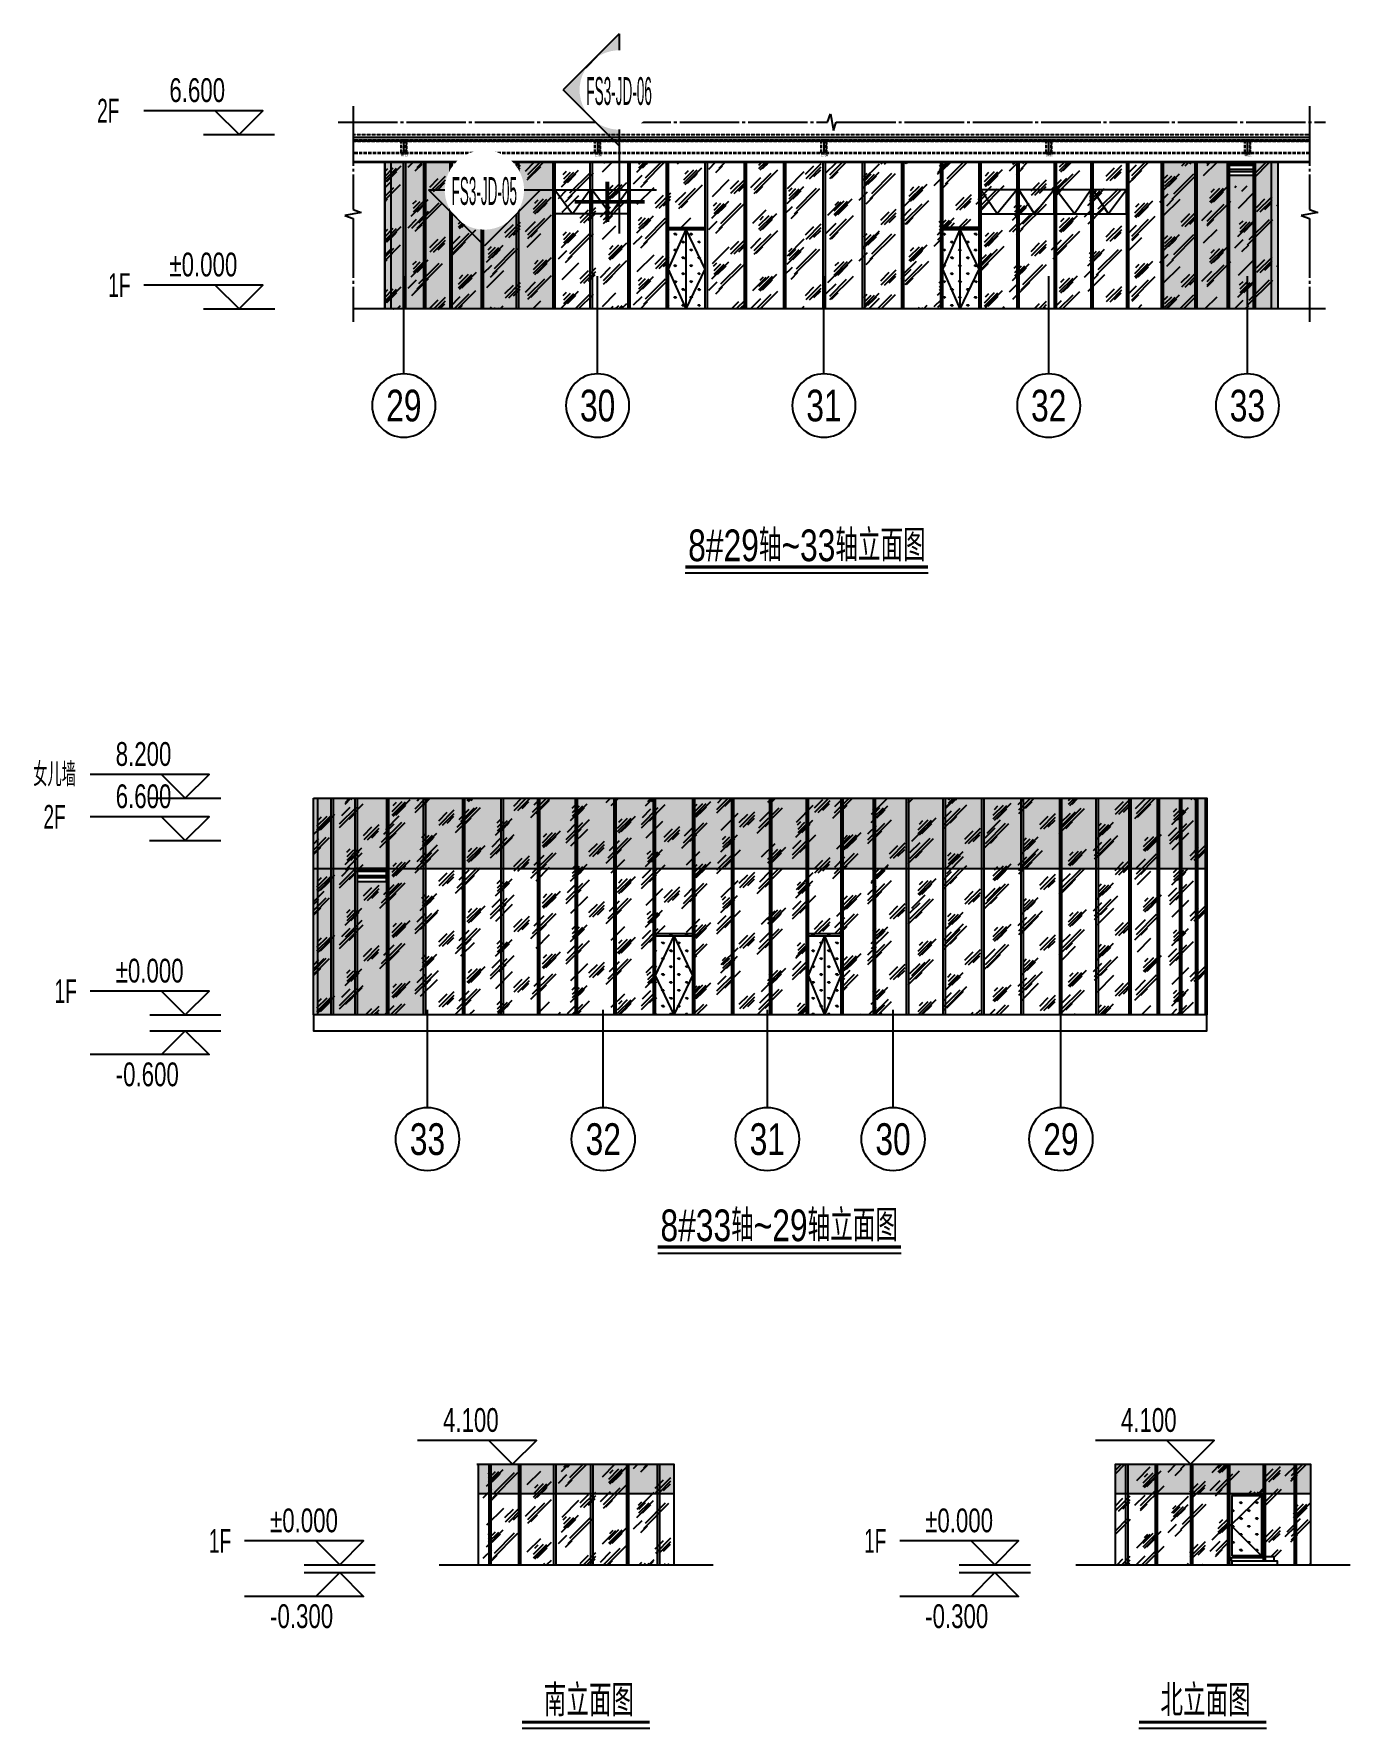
# Model space of a CAD drawing. Extents: x 2698488 to 3036784, y -7225 to 132783.
# Drawn here: x 2938260 to 2988107, y 4242 to 68370 of the extents above; entities that cross this region are included whole.
import ezdxf
from ezdxf.enums import TextEntityAlignment as Align

# ---------------------------------------------------------------- set-up
doc = ezdxf.new("R2010")
doc.units = 0
doc.linetypes.add('DASH', pattern=[0.35, 0.25, -0.1])
doc.linetypes.add('JIS_08_15', pattern=[17.25, 15, -0.75, 0.75, -0.75])
doc.layers.get('0').update_dxf_attribs({"color": 8})
for name, color, linetype in [('#分隔线', 8, 'JIS_08_15'), ('#填充层', 8, 'Continuous'), ('#幕墙分格线-立面', 8, 'Continuous'), ('#文字', 8, 'Continuous'), ('#标注', 8, 'Continuous'), ('#结构边线+内凹外凸边线', 8, 'Continuous'), ('#非幕墙范围构件', 8, 'DASH'), ('A-AL', 8, 'Continuous'), ('A-BEAM-SECT-S', 8, 'Continuous'), ('PUB_TITLE', 8, 'Continuous'), ('建-填充', 8, 'Continuous'), ('建-门窗开启方式', 8, 'Continuous')]:
    doc.layers.add(name, color=color, linetype=linetype)
doc.layers.add('打印', color=8, linetype='Continuous', plot=False)
doc.styles.add('#文字', font='jrs.shx', dxfattribs={"width": 0.7, "bigfont": 'hztxt.shx'})
doc.styles.add('HZ', font='jrs.shx', dxfattribs={"width": 0.6, "bigfont": 'hztxt.shx'})
doc.styles.add('JHZX', font='jrs.shx', dxfattribs={"width": 0.6, "bigfont": 'jhz.shx'})
doc.styles.add('XD2008', font='@1romans.shx', dxfattribs={"width": 0.7, "bigfont": '!hztxt.shx'})
doc.styles.add('楷体', font='jrs.shx', dxfattribs={"width": 0.75})
pattern_1 = [(90, (0, -6595.46), (-299.338642, 299.338642), [79.3742, -519.303045]), (45, (0, -6595.46), (-299.338847, 299.338847), [79.3742, -343.954845]), (135, (0, -6595.46), (-299.338847, -299.338847), [79.3742, -343.954845])]

# ---------------------------------------------------------------- blocks, each defined once
blk = doc.blocks.new('LEVEL')
blk.add_line((9, 0), (0, 0))
blk.add_lwpolyline([(7.5, 3), (4.5, 0), (1.5, 3), (16.5, 3)])
at = {"style": '楷体', "width": 0.75}
blk.add_attdef('LEVEL', text='', height=3.5, dxfattribs=at).set_placement((9.33, 5.59), align=Align.MIDDLE_CENTER)
blk.add_attdef('FLOOR', text='', height=3.5, dxfattribs=at).set_placement((17.5, 3), align=Align.MIDDLE_LEFT)
blk = doc.blocks.new('*U29')
blk.add_line((0, -20), (0, -7.69))
blk.add_circle((0, -24), 4)
at = {"style": 'JHZX', "width": 0.75}
blk.add_attdef('AXES', text='', height=4, dxfattribs=at).set_placement((0, -24), align=Align.MIDDLE_CENTER)
blk = doc.blocks.new('*U30')
blk.add_line((0, -20), (0, -7.69))
blk.add_circle((0, -24), 4)
at = {"style": 'JHZX', "width": 0.75}
blk.add_attdef('AXES', text='', height=4, dxfattribs=at).set_placement((0, -24), align=Align.MIDDLE_CENTER)
blk = doc.blocks.new('*U31')
blk.add_line((0, -20), (0, -7.69))
blk.add_circle((0, -24), 4)
at = {"style": 'JHZX', "width": 0.75}
blk.add_attdef('AXES', text='', height=4, dxfattribs=at).set_placement((0, -24), align=Align.MIDDLE_CENTER)
blk = doc.blocks.new('*U32')
blk.add_line((0, -20), (0, -7.69))
blk.add_circle((0, -24), 4)
at = {"style": 'JHZX', "width": 0.75}
blk.add_attdef('AXES', text='', height=4, dxfattribs=at).set_placement((0, -24), align=Align.MIDDLE_CENTER)
blk = doc.blocks.new('*U33')
blk.add_line((0, -20), (0, -7.69))
blk.add_circle((0, -24), 4)
at = {"style": 'JHZX', "width": 0.75}
blk.add_attdef('AXES', text='', height=4, dxfattribs=at).set_placement((0, -24), align=Align.MIDDLE_CENTER)
blk = doc.blocks.new('*U51')
blk.add_line((-15.28, -0.75), (15.45, -0.75))
at = {"const_width": 0.4}
blk.add_lwpolyline([(-15.28, 0), (15.45, 0)], dxfattribs=at)
at = {"style": 'JHZX', "width": 0.75}
blk.add_attdef('立面图', text='', height=4, dxfattribs=at).set_placement((0.06, 2.74), align=Align.MIDDLE_CENTER)
blk = doc.blocks.new('*U55')
blk.add_line((-15.3, -0.75), (15.36, -0.75))
at = {"const_width": 0.4}
blk.add_lwpolyline([(-15.3, 0), (15.36, 0)], dxfattribs=at)
at = {"style": 'JHZX', "width": 0.75}
blk.add_attdef('立面图', text='', height=4, dxfattribs=at).set_placement((0.06, 2.74), align=Align.MIDDLE_CENTER)
blk = doc.blocks.new('*U34')
blk.add_line((0, -20), (0, -7.69))
blk.add_circle((0, -24), 4)
at = {"style": 'JHZX', "width": 0.75}
blk.add_attdef('AXES', text='', height=4, dxfattribs=at).set_placement((0, -24), align=Align.MIDDLE_CENTER)
blk = doc.blocks.new('*U35')
blk.add_line((0, -20), (0, -7.69))
blk.add_circle((0, -24), 4)
at = {"style": 'JHZX', "width": 0.75}
blk.add_attdef('AXES', text='', height=4, dxfattribs=at).set_placement((0, -24), align=Align.MIDDLE_CENTER)
blk = doc.blocks.new('*U36')
blk.add_line((0, -20), (0, -7.69))
blk.add_circle((0, -24), 4)
at = {"style": 'JHZX', "width": 0.75}
blk.add_attdef('AXES', text='', height=4, dxfattribs=at).set_placement((0, -24), align=Align.MIDDLE_CENTER)
blk = doc.blocks.new('*U37')
blk.add_line((0, -20), (0, -7.69))
blk.add_circle((0, -24), 4)
at = {"style": 'JHZX', "width": 0.75}
blk.add_attdef('AXES', text='', height=4, dxfattribs=at).set_placement((0, -24), align=Align.MIDDLE_CENTER)
blk = doc.blocks.new('*U38')
blk.add_line((0, -20), (0, -7.69))
blk.add_circle((0, -24), 4)
at = {"style": 'JHZX', "width": 0.75}
blk.add_attdef('AXES', text='', height=4, dxfattribs=at).set_placement((0, -24), align=Align.MIDDLE_CENTER)
blk = doc.blocks.new('500-200')
at = {"layer": '#非幕墙范围构件', "ltscale": 500}
for p, q in [((0, 30), (0, 470)), ((200, 470), (200, 30))]:
    blk.add_line(p, q, dxfattribs=at)
blk.add_lwpolyline([(108, 470), (200, 470), (200, 500), (0, 500), (0, 470), (92, 470), (92, 30), (0, 30), (0, 0), (200, 0), (200, 30), (108, 30)], close=True, dxfattribs=at)
for points in [[(12, 30), (12, 470)], [(62, 470), (92, 440)], [(62, 30), (92, 60)], [(138, 470), (108, 440)], [(138, 30), (108, 60)], [(188, 30), (188, 470)]]:
    blk.add_lwpolyline(points, dxfattribs=at)
at = {"layer": '#非幕墙范围构件', "ltscale": 500, "style": 'XD2008', "width": 0.6}
blk.add_text('500*200', height=70, dxfattribs=at).set_placement((-7, -103))
blk = doc.blocks.new('*U42')
at = {"const_width": 0.5}
for points in [[(4.16, -15.59), (4.16, -10.59)], [(4.16, -15.67), (4.16, -10.67)]]:
    blk.add_lwpolyline(points, dxfattribs=at)
blk.add_wipeout([(5.35, 6), (4.72, 5.92), (4.11, 5.76), (3.53, 5.53), (2.98, 5.23), (2.47, 4.86), (2.01, 4.43), (1.61, 3.94), (1.27, 3.41), (1, 2.84), (0.81, 2.25), (0.69, 1.63), (0.65, 1), (0.69, 0.37), (0.81, -0.25), (1, -0.84), (1.27, -1.41), (1.61, -1.94), (2.01, -2.43), (2.47, -2.86), (2.98, -3.23), (3.53, -3.53), (4.11, -3.76), (4.72, -3.92), (5.35, -4), (5.97, -4), (6.6, -3.92), (7.21, -3.76), (7.79, -3.53), (8.34, -3.23), (8.85, -2.86), (9.31, -2.43), (9.71, -1.94), (10.05, -1.41), (10.32, -0.84), (10.51, -0.25), (10.63, 0.37), (10.67, 1), (10.63, 1.63), (10.51, 2.25), (10.32, 2.84), (10.05, 3.41), (9.71, 3.94), (9.31, 4.43), (8.85, 4.86), (8.34, 5.23), (7.79, 5.53), (7.21, 5.76), (6.6, 5.92), (5.97, 6)])
h = blk.add_hatch(color=256)
h.paths.add_polyline_path([(5.66, 8.07), (2.12, 4.54), (2.47, 4.86), (2.98, 5.23), (3.53, 5.53), (4.11, 5.76), (4.72, 5.92), (5.35, 6), (5.66, 6)])
h.paths.add_polyline_path([(0.69, 1.63), (0.81, 2.25), (1, 2.84), (1.27, 3.41), (1.61, 3.94), (1.97, 4.39), (-1.41, 1), (1.97, -2.39), (1.61, -1.94), (1.27, -1.41), (1, -0.84), (0.81, -0.25), (0.69, 0.37), (0.65, 1)])
h.paths.add_polyline_path([(5.66, -4), (5.35, -4), (4.72, -3.92), (4.11, -3.76), (3.53, -3.53), (2.98, -3.23), (2.47, -2.86), (2.12, -2.54), (5.66, -6.07)])
for p, q in [((5.66, 8.07), (-1.41, 1)), ((5.66, 8.07), (5.66, 6)), ((5.66, -6.07), (-1.41, 1)), ((5.66, -4), (5.66, -17.09))]:
    blk.add_line(p, q)
at = {"style": 'JHZX', "width": 0.563875}
blk.add_attdef('DANO.', text='', height=3.5, dxfattribs=at).set_placement((1.51, -0.88), (9.78, -0.88), align=Align.FIT)
blk = doc.blocks.new('*U43')
at = {"const_width": 0.5}
for points in [[(4.16, -15.39), (4.16, -10.39)], [(4.16, -19.24), (4.16, -14.24)]]:
    blk.add_lwpolyline(points, dxfattribs=at)
blk.add_wipeout([(5.35, 6), (4.72, 5.92), (4.11, 5.76), (3.53, 5.53), (2.98, 5.23), (2.47, 4.86), (2.01, 4.43), (1.61, 3.94), (1.27, 3.41), (1, 2.84), (0.81, 2.25), (0.69, 1.63), (0.65, 1), (0.69, 0.37), (0.81, -0.25), (1, -0.84), (1.27, -1.41), (1.61, -1.94), (2.01, -2.43), (2.47, -2.86), (2.98, -3.23), (3.53, -3.53), (4.11, -3.76), (4.72, -3.92), (5.35, -4), (5.97, -4), (6.6, -3.92), (7.21, -3.76), (7.79, -3.53), (8.34, -3.23), (8.85, -2.86), (9.31, -2.43), (9.71, -1.94), (10.05, -1.41), (10.32, -0.84), (10.51, -0.25), (10.63, 0.37), (10.67, 1), (10.63, 1.63), (10.51, 2.25), (10.32, 2.84), (10.05, 3.41), (9.71, 3.94), (9.31, 4.43), (8.85, 4.86), (8.34, 5.23), (7.79, 5.53), (7.21, 5.76), (6.6, 5.92), (5.97, 6)])
h = blk.add_hatch(color=256)
h.paths.add_polyline_path([(5.66, 8.07), (2.12, 4.54), (2.47, 4.86), (2.98, 5.23), (3.53, 5.53), (4.11, 5.76), (4.72, 5.92), (5.35, 6), (5.66, 6)])
h.paths.add_polyline_path([(0.69, 1.63), (0.81, 2.25), (1, 2.84), (1.27, 3.41), (1.61, 3.94), (1.97, 4.39), (-1.41, 1), (1.97, -2.39), (1.61, -1.94), (1.27, -1.41), (1, -0.84), (0.81, -0.25), (0.69, 0.37), (0.65, 1)])
h.paths.add_polyline_path([(5.66, -4), (5.35, -4), (4.72, -3.92), (4.11, -3.76), (3.53, -3.53), (2.98, -3.23), (2.47, -2.86), (2.12, -2.54), (5.66, -6.07)])
for p, q in [((5.66, 8.07), (-1.41, 1)), ((5.66, 8.07), (5.66, 6)), ((5.66, -6.07), (-1.41, 1)), ((5.66, -4), (5.66, -20.74))]:
    blk.add_line(p, q)
at = {"style": 'JHZX', "width": 0.563875}
blk.add_attdef('DANO.', text='', height=3.5, rotation=270, dxfattribs=at).set_placement((3.78, 5.15), (3.78, -3.12), align=Align.FIT)
blk = doc.blocks.new('*U56')
blk.add_line((-8.36, -0.75), (7.75, -0.75))
at = {"const_width": 0.4}
blk.add_lwpolyline([(-8.36, 0), (7.75, 0)], dxfattribs=at)
at = {"style": 'JHZX', "width": 0.75}
blk.add_attdef('立面图', text='', height=4, dxfattribs=at).set_placement((0.06, 2.74), align=Align.MIDDLE_CENTER)

msp = doc.modelspace()

# ---------------------------------------------------------------- hatches: boundary and pattern name
at = {"layer": '#填充层'}
h = msp.add_hatch(dxfattribs=at)
h.set_pattern_fill('钢筋混凝土', color=256, scale=150, style=0)
h.set_pattern_definition([(45, (0, -6595.46), (-265.165043, 265.165043), []), (50, (0, -6595.5), (1075.89027, -94.1282), [112.5, -1237.5]), (355, (0, -6595.5), (-208.127, 1128.2882), [90, -990]), (100.4514, (89.7, -6603.3), (867.76407, 1034.1593), [95.6103, -1051.71317]), (46.1842, (0, -6295.5), (1600.8616, -248.2785), [168.75, -1856.25]), (96.6356, (133.4, -6316.2), (1401.99406, 1461.1768), [143.4154, -1577.5695]), (351.1842, (0, -6295.5), (1401.9929, 1461.1779), [135, -1485]), (21, (150, -6370.5), (895.36058, -603.92834), [112.5, -1237.5]), (326, (150, -6370.5), (364.973, 1087.72507), [90, -990]), (71.4514, (224.6, -6420.8), (1260.33394, 483.79575), [95.6103, -1051.71317]), (37.5, (0, -6595.46), (18.239783, 499.34078), [0, -978, 0, -1005, 0, -993.75]), (7.5, (0, -6595.46), (394.60431, 591.61757), [0, -573, 0, -955.5, 0, -378.75]), (327.5, (-334.5, -6595.46), (800.733654, -33.83231), [0, -375, 0, -1170, 0, -1552.5]), (317.5, (-484.5, -6595.46), (874.77925, 150.15747), [0, -487.5, 0, -777, 0, -1102.5])])
h.paths.add_polyline_path([(2950346, 64342), (2986573, 64342), (2986573, 64462), (2950346, 64462)])
at = {"layer": '#填充层', "ltscale": 5}
h = msp.add_hatch(dxfattribs=at)
h.set_pattern_fill('玻璃2', color=256, scale=150)
h.set_pattern_definition([(45, (180, -6505.5), (0, 2291.026), [900, -540, 900, -540, 360, -784.92235]), (45, (135, -6460.5), (0, 2291.026), [720, -900, 540, -540, 630, -694.92236]), (45, (135, -6325.5), (0, 2291.026), [540, -1080, 360, -540, 810, -694.92236]), (45, (270, -6460.5), (0, 2291.026), [540, -1080, 450, -1954.9223]), (45, (405, -6325.5), (0, 2291.026), [270, -1350, 180, -2224.9223]), (45, (180, -6100.5), (0, 2291.026), [180, -1350, 180, -720, 450, -1144.92235]), (45, (990, -6235.5), (0, 2291.026), [900, -1350, 1080, -712.9224]), (45, (990, -6370.5), (0, 2291.026), [1260, -900, 1350, -532.9224]), (45, (1215, -6190.5), (0, -2545.5844), [900, -1260, 720, -1144.9224]), (45, (1080, -5920.5), (0, 2291.026), [450, -1800, 540, -1234.9224]), (45, (1350, -6055.5), (0, 2291.026), [360, -1800, 360, -1504.9223])])
h.paths.add_polyline_path([(2983485, 62612), (2984472, 62612), (2984472, 63512), (2983485, 63512)], flags=16)
h.paths.add_polyline_path([(2974087, 60962), (2974087, 57962), (2985373, 57962), (2985373, 63512), (2951546, 63512), (2951546, 57962), (2962246, 57962), (2962246, 60962), (2963716, 60962), (2963716, 57962), (2972629, 57962), (2972629, 60962)])
h = msp.add_hatch(dxfattribs=at)
h.set_pattern_fill('GRASS', color=256, scale=150)
h.set_pattern_definition(pattern_1)
h.paths.add_polyline_path([(2962206, 60962), (2963676, 60962), (2963676, 57962), (2962206, 57962)])
h = msp.add_hatch(dxfattribs=at)
h.set_pattern_fill('GRASS', color=256, scale=150)
h.set_pattern_definition(pattern_1)
h.paths.add_polyline_path([(2972669, 60950), (2974047, 60962), (2974047, 57962), (2972669, 57950)])
h = msp.add_hatch(dxfattribs=at)
h.set_pattern_fill('玻璃2', color=256, scale=150)
h.set_pattern_definition([(45, (2949024.3, 31324.8), (0, 2291.026), [900, -540, 900, -540, 360, -784.92]), (45, (2948979.3, 31369.8), (0, 2291.026), [720, -900, 540, -540, 630, -694.92]), (45, (2948979.3, 31504.8), (0, 2291.026), [540, -1080, 360, -540, 810, -694.92]), (45, (2949114.3, 31369.8), (0, 2291.026), [540, -1080, 450, -1954.92]), (45, (2949249.3, 31504.8), (0, 2291.026), [270, -1350, 180, -2224.92]), (45, (2949024.3, 31729.8), (0, 2291.026), [180, -1350, 180, -720, 450, -1144.92]), (45, (2949834.3, 31594.8), (0, 2291.026), [900, -1350, 1080, -712.92]), (45, (2949834.3, 31459.8), (0, 2291.026), [1260, -900, 1350, -532.92]), (45, (2950059.3, 31639.8), (0, -2545.58), [900, -1260, 720, -1144.92]), (45, (2949924.3, 31909.8), (0, 2291.026), [450, -1800, 540, -1234.92]), (45, (2950194.3, 31774.8), (0, 2291.026), [360, -1800, 360, -1504.92])])
h.paths.add_polyline_path([(2968816, 34315), (2968816, 31235), (2982686, 31235), (2982686, 39435), (2948844, 39435), (2948844, 31235), (2961791, 31235), (2961791, 34315), (2963202, 34315), (2963202, 31235), (2967581, 31235), (2967581, 34315)])
h = msp.add_hatch(dxfattribs=at)
h.set_pattern_fill('GRASS', color=256, scale=150)
h.set_pattern_definition([(90, (2961790.94, 31234.84), (-299.339, 299.339), [79.374, -519.303]), (45, (2961790.94, 31234.84), (-299.34, 299.34), [79.374, -343.955]), (135, (2961790.94, 31234.84), (-299.34, -299.34), [79.374, -343.955])])
h.paths.add_polyline_path([(2967581, 34315), (2968816, 34315), (2968816, 31235), (2967581, 31235)])
h.paths.add_polyline_path([(2961791, 34315), (2963202, 34315), (2963202, 31235), (2961791, 31235)])
h = msp.add_hatch(dxfattribs=at)
h.set_pattern_fill('玻璃2', color=256, scale=150)
h.set_pattern_definition([(45, (180, -2435.7), (0, 2291.026), [900, -540, 900, -540, 360, -784.92235]), (45, (135, -2390.7), (0, 2291.026), [720, -900, 540, -540, 630, -694.92236]), (45, (135, -2255.7), (0, 2291.026), [540, -1080, 360, -540, 810, -694.92236]), (45, (270, -2390.7), (0, 2291.026), [540, -1080, 450, -1954.9223]), (45, (405, -2255.7), (0, 2291.026), [270, -1350, 180, -2224.9223]), (45, (180, -2030.7), (0, 2291.026), [180, -1350, 180, -720, 450, -1144.92235]), (45, (990, -2165.7), (0, 2291.026), [900, -1350, 1080, -712.9224]), (45, (990, -2300.7), (0, 2291.026), [1260, -900, 1350, -532.9224]), (45, (1215, -2120.7), (0, -2545.5844), [900, -1260, 720, -1144.9224]), (45, (1080, -1850.7), (0, 2291.026), [450, -1800, 540, -1234.9224]), (45, (1350, -1985.7), (0, 2291.026), [360, -1800, 360, -1504.9223])])
h.paths.add_polyline_path([(2955104, 14227), (2962491, 14227), (2962491, 10438), (2955104, 10427)])
h = msp.add_hatch(dxfattribs=at)
h.set_pattern_fill('玻璃2', color=256, scale=150)
h.set_pattern_definition([(45, (-2347.4, -2435.7), (0, 2291.026), [900, -540, 900, -540, 360, -784.92235]), (45, (-2392.4, -2390.7), (0, 2291.026), [720, -900, 540, -540, 630, -694.92236]), (45, (-2392.4, -2255.7), (0, 2291.026), [540, -1080, 360, -540, 810, -694.92236]), (45, (-2257.4, -2390.7), (0, 2291.026), [540, -1080, 450, -1954.9223]), (45, (-2122.4, -2255.7), (0, 2291.026), [270, -1350, 180, -2224.9223]), (45, (-2347.4, -2030.7), (0, 2291.026), [180, -1350, 180, -720, 450, -1144.92235]), (45, (-1537.4, -2165.7), (0, 2291.026), [900, -1350, 1080, -712.9224]), (45, (-1537.4, -2300.7), (0, 2291.026), [1260, -900, 1350, -532.9224]), (45, (-1312.4, -2120.7), (0, -2545.5844), [900, -1260, 720, -1144.9224]), (45, (-1447.4, -1850.7), (0, 2291.026), [450, -1800, 540, -1234.9224]), (45, (-1177.4, -1985.7), (0, 2291.026), [360, -1800, 360, -1504.9223])])
h.paths.add_polyline_path([(2984866, 10727), (2983514, 10727), (2983514, 13127), (2984866, 13127)])
h.paths.add_polyline_path([(2985347, 10727), (2985347, 10437), (2986607, 10438), (2986607, 14227), (2979220, 14227), (2979220, 10427), (2983514, 10434), (2983514, 10727)])
h = msp.add_hatch(dxfattribs=at)
h.set_pattern_fill('GRASS', color=256, scale=150)
h.set_pattern_definition([(90, (-2527.4, -2525.74), (-299.338642, 299.338642), [79.3742, -519.303045]), (45, (-2527.4, -2525.74), (-299.338847, 299.338847), [79.3742, -343.954845]), (135, (-2527.4, -2525.74), (-299.338847, -299.338847), [79.3742, -343.954845])])
h.paths.add_polyline_path([(2984826, 10727), (2984826, 13127), (2983554, 13127), (2983554, 10727)])
at = {"layer": 'PUB_TITLE'}
h = msp.add_hatch(dxfattribs=at)
h.set_pattern_fill('ANSI32', color=256, scale=50, angle=135)
h.set_pattern_definition([(180, (2831912.83, -1028400.98), (-1e-14, -238.125), []), (180, (2831833.45, -1028321.6), (-1e-14, -238.125), [])])
h.paths.add_polyline_path([(2983525, 63512), (2984432, 63512), (2984432, 63012), (2983525, 63012)])
h = msp.add_hatch(dxfattribs=at)
h.set_pattern_fill('ANSI32', color=256, scale=50, angle=135)
h.set_pattern_definition([(180, (2782841.03, -1055127.9), (-1e-14, -238.125), []), (180, (2782761.66, -1055048.53), (-1e-14, -238.125), [])])
h.paths.add_polyline_path([(2951615, 36785), (2950499, 36785), (2950499, 36285), (2951615, 36285)])
at = {"layer": '建-填充', "ltscale": 300}
h = msp.add_hatch(color=256, dxfattribs=at)
h.dxf.hatch_style = 1
h.paths.add_polyline_path([(2957950, 63512), (2951546, 63512), (2951546, 57962), (2957950, 57962)])
h = msp.add_hatch(color=256, dxfattribs=at)
h.dxf.hatch_style = 1
h.paths.add_polyline_path([(2983485, 63012), (2983485, 63512), (2980993, 63512), (2980993, 57962), (2985373, 57962), (2985373, 63512), (2984472, 63512), (2984472, 63012)])
h = msp.add_hatch(color=256, dxfattribs=at)
h.dxf.hatch_style = 1
h.paths.add_polyline_path([(2948844, 39435), (2982686, 39435), (2982686, 36785), (2948844, 36785)])
h = msp.add_hatch(color=256, dxfattribs=at)
h.dxf.hatch_style = 1
h.paths.add_polyline_path([(2951615, 36785), (2951615, 36285), (2950499, 36285), (2950499, 36785)])
h.paths.add_polyline_path([(2948844, 36785), (2953007, 36785), (2953007, 31235), (2948844, 31235)])
h = msp.add_hatch(color=256, dxfattribs=at)
h.dxf.hatch_style = 1
h.paths.add_polyline_path([(2955104, 13127), (2962491, 13127), (2962491, 14227), (2955104, 14227)])
h = msp.add_hatch(color=256, dxfattribs=at)
h.dxf.hatch_style = 1
h.paths.add_polyline_path([(2979220, 13127), (2986607, 13127), (2986607, 14227), (2979220, 14227)])

# ---------------------------------------------------------------- linework, layer by layer
at = {"layer": '#分隔线', "ltscale": 150}
for points in [[(2950346, 65630), (2950346, 61718), (2950661, 61604), (2950031, 61492), (2950346, 61381), (2950346, 57468)], [(2986573, 65630), (2986573, 61718), (2986888, 61604), (2986258, 61492), (2986573, 61381), (2986573, 57468)], [(2949787, 65030), (2968311, 65030), (2968425, 65345), (2968537, 64715), (2968648, 65030), (2987172, 65030)]]:
    msp.add_lwpolyline(points, dxfattribs=at)
at = {"layer": '#幕墙分格线-立面'}
for p, q in [((2951546, 63512), (2951546, 57962)), ((2951780, 63512), (2951780, 57962)), ((2952249, 63512), (2952249, 57962)), ((2952329, 63512), (2952329, 57962)), ((2953016, 63512), (2953016, 57962)), ((2953096, 63512), (2953096, 57962)), ((2954012, 63512), (2954012, 57962)), ((2954092, 63512), (2954092, 57962)), ((2955201, 63512), (2955201, 57962)), ((2955281, 63512), (2955281, 57962)), ((2956531, 63512), (2956531, 57962)), ((2956611, 63512), (2956611, 57962)), ((2957910, 63512), (2957910, 57962)), ((2957990, 63512), (2957990, 57962)), ((2959318, 63512), (2959318, 57962)), ((2959398, 63512), (2959398, 57962)), ((2960751, 63512), (2960751, 57962)), ((2960831, 63512), (2960831, 57962)), ((2962206, 63512), (2962206, 57962)), ((2962286, 63512), (2962286, 57962)), ((2963676, 63512), (2963676, 57962)), ((2963756, 63512), (2963756, 57962)), ((2965159, 63512), (2965159, 57962)), ((2965239, 63512), (2965239, 57962)), ((2966648, 63512), (2966648, 57962)), ((2966728, 63512), (2966728, 57962)), ((2968141, 63512), (2968141, 57962)), ((2968221, 63512), (2968221, 57962)), ((2969632, 63512), (2969632, 57962)), ((2969712, 63512), (2969712, 57962)), ((2971116, 63512), (2971116, 57962)), ((2971196, 63512), (2971196, 57962)), ((2972589, 63512), (2972589, 57962)), ((2972669, 63512), (2972669, 57962)), ((2974047, 63512), (2974047, 57962)), ((2974127, 63512), (2974127, 57962)), ((2975485, 63512), (2975485, 57962)), ((2975565, 63512), (2975565, 57962)), ((2976899, 63512), (2976899, 57962)), ((2976979, 63512), (2976979, 57962)), ((2978285, 63512), (2978285, 57962)), ((2978365, 63512), (2978365, 57962)), ((2979635, 63512), (2979635, 57962)), ((2979715, 63512), (2979715, 57962)), ((2980953, 63512), (2980953, 57962)), ((2981033, 63512), (2981033, 57962)), ((2982227, 63512), (2982227, 57962)), ((2982307, 63512), (2982307, 57962)), ((2983445, 63512), (2983445, 57962)), ((2983525, 63512), (2983525, 57962)), ((2984432, 63512), (2984432, 57962)), ((2984512, 63512), (2984512, 57962)), ((2985118, 63512), (2985118, 57962)), ((2985373, 63512), (2985373, 57962)), ((2948998, 39435), (2948998, 31235)), ((2949511, 39435), (2949511, 31235)), ((2949591, 39435), (2949591, 31235)), ((2950419, 39435), (2950419, 31235)), ((2950499, 39435), (2950499, 31235)), ((2951615, 39435), (2951615, 31235)), ((2951695, 39435), (2951695, 31235)), ((2953007, 39435), (2953007, 31235)), ((2953087, 39435), (2953087, 31235)), ((2954489, 39435), (2954489, 31235)), ((2954569, 39435), (2954569, 31235)), ((2955950, 39435), (2955950, 31235)), ((2956030, 39435), (2956030, 31235)), ((2957331, 39435), (2957331, 31235)), ((2957411, 39435), (2957411, 31235)), ((2958757, 39435), (2958757, 31235)), ((2958837, 39435), (2958837, 31235)), ((2960223, 39435), (2960223, 31235)), ((2960303, 39435), (2960303, 31235)), ((2961711, 39435), (2961711, 31235)), ((2961791, 39435), (2961791, 31235)), ((2963202, 39435), (2963202, 31235)), ((2963282, 39435), (2963282, 31235)), ((2964676, 39435), (2964676, 31235)), ((2964756, 39435), (2964756, 31235)), ((2966115, 39435), (2966115, 31235)), ((2966195, 39435), (2966195, 31235)), ((2967501, 39435), (2967501, 31235)), ((2967581, 39435), (2967581, 31235)), ((2968816, 39435), (2968816, 31235)), ((2968896, 39435), (2968896, 31235)), ((2970043, 39435), (2970043, 31235)), ((2970123, 39435), (2970123, 31235)), ((2971299, 39435), (2971299, 31235)), ((2971379, 39435), (2971379, 31235)), ((2972685, 39435), (2972685, 31235)), ((2972765, 39435), (2972765, 31235)), ((2974150, 39435), (2974150, 31235)), ((2974230, 39435), (2974230, 31235)), ((2975640, 39435), (2975640, 31235)), ((2975720, 39435), (2975720, 31235)), ((2977102, 39435), (2977102, 31235)), ((2977182, 39435), (2977182, 31235)), ((2978481, 39435), (2978481, 31235)), ((2978561, 39435), (2978561, 31235)), ((2979727, 39435), (2979727, 31235)), ((2979807, 39435), (2979807, 31235)), ((2980795, 39435), (2980795, 31235)), ((2980875, 39435), (2980875, 31235)), ((2981647, 39435), (2981647, 31235)), ((2981727, 39435), (2981727, 31235)), ((2982249, 39435), (2982249, 31235)), ((2982329, 39435), (2982329, 31235)), ((2982622, 39435), (2982622, 31235)), ((2955502, 10427), (2955502, 14227)), ((2955582, 10427), (2955582, 14227)), ((2956622, 10427), (2956622, 14227)), ((2956702, 10427), (2956702, 14227)), ((2957957, 10427), (2957957, 14227)), ((2958037, 10427), (2958037, 14227)), ((2959358, 10427), (2959358, 14227)), ((2959438, 10427), (2959438, 14227)), ((2960710, 10427), (2960710, 14227)), ((2960790, 10427), (2960790, 14227)), ((2961881, 10427), (2961881, 14227)), ((2961961, 10427), (2961961, 14227)), ((2979618, 10427), (2979618, 14227)), ((2979698, 10427), (2979698, 14227)), ((2980738, 10427), (2980738, 14227)), ((2980818, 10427), (2980818, 14227)), ((2982073, 10427), (2982073, 14227)), ((2982153, 10427), (2982153, 14227)), ((2983474, 10427), (2983474, 14227)), ((2983554, 10427), (2983554, 14227)), ((2984826, 10577), (2984826, 14227)), ((2984906, 10577), (2984906, 14227)), ((2985997, 10427), (2985997, 14227)), ((2986077, 10427), (2986077, 14227)), ((2955104, 13127), (2962491, 13127)), ((2979220, 13127), (2986607, 13127))]:
    msp.add_line(p, q, dxfattribs=at)
for points in [[(2951546, 63512), (2985373, 63512), (2985373, 57962), (2951546, 57962)], [(2983525, 63512), (2984432, 63512), (2984432, 63012), (2983525, 63012)], [(2957990, 62462), (2959318, 62462), (2959318, 61562), (2957990, 61562)], [(2959398, 62462), (2960751, 62462), (2960751, 61562), (2959398, 61562)], [(2975485, 62462), (2974127, 62462), (2974127, 61562), (2975485, 61562)], [(2976899, 62462), (2975565, 62462), (2975565, 61562), (2976899, 61562)], [(2978285, 62462), (2976979, 62462), (2976979, 61562), (2978285, 61562)], [(2979635, 62462), (2978365, 62462), (2978365, 61562), (2979635, 61562)], [(2948844, 39435), (2982686, 39435), (2982686, 31235), (2948844, 31235)], [(2951615, 36785), (2950499, 36785), (2950499, 36285), (2951615, 36285)], [(2982686, 31235), (2948844, 31235), (2948844, 30635), (2982686, 30635)], [(2983554, 10687), (2983554, 13127), (2984826, 13127), (2984826, 10687)], [(2983634, 10767), (2983634, 13047), (2984746, 13047), (2984746, 10767)]]:
    msp.add_lwpolyline(points, close=True, dxfattribs=at)
for points in [[(2975485, 62462), (2974744, 61562), (2974127, 62462)], [(2976899, 62462), (2976158, 61562), (2975565, 62462)], [(2978285, 62462), (2977672, 61562), (2976979, 62462)], [(2979635, 62462), (2978960, 61562), (2978365, 62462)], [(2962286, 57962), (2962286, 60962), (2963676, 60962), (2963676, 57962)], [(2962950, 60962), (2962950, 57962)], [(2972669, 57962), (2972669, 60962), (2974047, 60962), (2974047, 57962)], [(2973332, 60962), (2973332, 57962)], [(2948844, 36785), (2982686, 36785)], [(2961791, 34315), (2963202, 34315)], [(2961791, 31235), (2961791, 34235), (2963202, 34235), (2963202, 31235)], [(2962496, 34235), (2961791, 32735), (2962496, 31235)], [(2962496, 34235), (2963202, 32735), (2962496, 31235)], [(2962496, 34235), (2962496, 31235)], [(2967581, 34315), (2968816, 34315)], [(2967581, 31235), (2967581, 34235), (2968816, 34235), (2968816, 31235)], [(2968199, 34235), (2967581, 32735), (2968199, 31235)], [(2968199, 34235), (2968816, 32735), (2968199, 31235)], [(2968199, 34235), (2968199, 31235)], [(2955104, 10427), (2955104, 14227), (2962491, 14227), (2962491, 10427)], [(2979220, 10427), (2979220, 14227), (2986607, 14227), (2986607, 10427)], [(2953604, 10427), (2963991, 10427)], [(2977720, 10427), (2988107, 10427)], [(2983613, 10577), (2983613, 10687)], [(2983645, 10577), (2983613, 10577)], [(2983645, 10427), (2983645, 10577), (2985347, 10577), (2985347, 10427)], [(2985227, 10577), (2985227, 10727), (2984906, 10727)]]:
    msp.add_lwpolyline(points, dxfattribs=at)
at = {"layer": '#幕墙分格线-立面', "ltscale": 300}
for points in [[(2962286, 61042), (2963676, 61042)], [(2962286, 60962), (2963676, 60962)], [(2974047, 61042), (2972669, 61042)], [(2974047, 60962), (2972749, 60962)]]:
    msp.add_lwpolyline(points, dxfattribs=at)
at = {"layer": '#结构边线+内凹外凸边线'}
for p, q in [((2950346, 64462), (2986573, 64462)), ((2950346, 64462), (2950346, 64342)), ((2950346, 64342), (2986573, 64342)), ((2986573, 64462), (2986573, 64342))]:
    msp.add_line(p, q, dxfattribs=at)
at = {"layer": '#非幕墙范围构件'}
msp.add_lwpolyline([(2950346, 64562), (2986573, 64562)], dxfattribs=at)
at = {"layer": '#非幕墙范围构件', "ltscale": 500}
for points in [[(2950346, 64342), (2986573, 64342)], [(2986573, 64342), (2950346, 64342)], [(2950346, 64312), (2986573, 64312)], [(2986573, 64312), (2950346, 64312)], [(2986573, 63872), (2950346, 63872)], [(2986573, 63842), (2950346, 63842)]]:
    msp.add_lwpolyline(points, dxfattribs=at)
at = {"layer": 'A-AL'}
for points in [[(2950346, 63542), (2986573, 63542)], [(2950346, 63512), (2986573, 63512)]]:
    msp.add_lwpolyline(points, dxfattribs=at)
at = {"layer": '建-门窗开启方式', "ltscale": 500}
for points in [[(2957990, 62462), (2958661, 61562), (2959318, 62462)], [(2959398, 62462), (2960094, 61562), (2960751, 62462)], [(2962950, 60962), (2962286, 59462), (2962950, 57962)], [(2962950, 60962), (2963676, 59462), (2962950, 57962)], [(2973332, 60962), (2972669, 59462), (2973332, 57962)], [(2973332, 60962), (2974047, 59462), (2973332, 57962)], [(2984786, 13087), (2983594, 11927), (2984826, 10687)]]:
    msp.add_lwpolyline(points, dxfattribs=at)
at = {"layer": '打印'}
msp.add_lwpolyline([(2987172, 57962), (2950346, 57962)], dxfattribs=at)

# ---------------------------------------------------------------- block references
at = {"layer": '#标注', "ltscale": 300}
ref = msp.add_blockref('LEVEL', (2947379, 64562), dxfattribs=dict(at, xscale=-300, yscale=300, zscale=300))
ref.add_attrib('LEVEL', '6.600', dxfattribs={"layer": '#文字', "height": 900, "style": '#文字', "width": 0.7}).set_placement((2943393, 66240), align=Align.MIDDLE_LEFT)
ref.add_attrib('FLOOR', '2F', dxfattribs={"layer": '#文字', "height": 900, "style": 'HZ', "width": 0.6}).set_placement((2941079, 65462), align=Align.MIDDLE_CENTER)
ref = msp.add_blockref('LEVEL', (2947380, 57962), dxfattribs=dict(at, xscale=-300, yscale=300, zscale=300))
ref.add_attrib('LEVEL', '%%p0.000', dxfattribs={"layer": '#文字', "height": 900, "style": '#文字', "width": 0.7}).set_placement((2943394, 59640), align=Align.MIDDLE_LEFT)
ref.add_attrib('FLOOR', '1F', dxfattribs={"layer": '#文字', "height": 900, "style": 'HZ', "width": 0.6}).set_placement((2941080, 58862), align=Align.MIDDLE_LEFT)
at = {"layer": '#标注'}
ref = msp.add_blockref('*U38', (2952271, 61502), dxfattribs=dict(at, xscale=-300, yscale=300, zscale=300))
ref.add_attrib('AXES', '29', dxfattribs={"layer": '0', "height": 1200, "style": 'JHZX', "width": 0.75}).set_placement((2952271, 54302), align=Align.MIDDLE_CENTER)
ref = msp.add_blockref('*U37', (2959610, 61502), dxfattribs=dict(at, xscale=-300, yscale=300, zscale=300))
ref.add_attrib('AXES', '30', dxfattribs={"layer": '0', "height": 1200, "style": 'JHZX', "width": 0.75}).set_placement((2959610, 54302), align=Align.MIDDLE_CENTER)
ref = msp.add_blockref('*U36', (2968181, 61502), dxfattribs=dict(at, xscale=-300, yscale=300, zscale=300))
ref.add_attrib('AXES', '31', dxfattribs={"layer": '0', "height": 1200, "style": 'JHZX', "width": 0.75}).set_placement((2968181, 54302), align=Align.MIDDLE_CENTER)
ref = msp.add_blockref('*U35', (2976692, 61502), dxfattribs=dict(at, xscale=-300, yscale=300, zscale=300))
ref.add_attrib('AXES', '32', dxfattribs={"layer": '0', "height": 1200, "style": 'JHZX', "width": 0.75}).set_placement((2976692, 54302), align=Align.MIDDLE_CENTER)
ref = msp.add_blockref('*U34', (2984217, 61502), dxfattribs=dict(at, xscale=-300, yscale=300, zscale=300))
ref.add_attrib('AXES', '33', dxfattribs={"layer": '0', "height": 1200, "style": 'JHZX', "width": 0.75}).set_placement((2984217, 54302), align=Align.MIDDLE_CENTER)
at = {"layer": '#标注', "xscale": 300, "yscale": 300, "zscale": 300}
for name, p, values in [('*U55', (2967518, 48189), {'立面图': '8#29轴~33轴立面图'}), ('*U29', (2953166, 33736), {'AXES': '33'}), ('*U30', (2959824, 33736), {'AXES': '32'}), ('*U31', (2966037, 33736), {'AXES': '31'}), ('*U32', (2970798, 33736), {'AXES': '30'}), ('*U33', (2977157, 33736), {'AXES': '29'}), ('*U51', (2966468, 22450), {'立面图': '8#33轴~29轴立面图'}), ('*U56', (2959260, 4467), {'立面图': '南立面图'}), ('*U56', (2982614, 4467), {'立面图': '北立面图'})]:
    msp.add_blockref(name, p, dxfattribs=at).add_auto_attribs(values)
at = {"layer": '#标注', "ltscale": 300}
ref = msp.add_blockref('LEVEL', (2945345, 39435), dxfattribs=dict(at, xscale=-300, yscale=300, zscale=300))
ref.add_attrib('LEVEL', '8.200', dxfattribs={"layer": '#文字', "height": 900, "style": '#文字', "width": 0.7}).set_placement((2941359, 41113), align=Align.MIDDLE_LEFT)
ref.add_attrib('FLOOR', '女儿墙', dxfattribs={"layer": '#文字', "height": 900, "style": 'HZ', "width": 0.6}).set_placement((2939045, 40335), align=Align.MIDDLE_CENTER)
ref = msp.add_blockref('LEVEL', (2945345, 37835), dxfattribs=dict(at, xscale=-300, yscale=300, zscale=300))
ref.add_attrib('LEVEL', '6.600', dxfattribs={"layer": '#文字', "height": 900, "style": '#文字', "width": 0.7}).set_placement((2941359, 39513), align=Align.MIDDLE_LEFT)
ref.add_attrib('FLOOR', '2F', dxfattribs={"layer": '#文字', "height": 900, "style": 'HZ', "width": 0.6}).set_placement((2939045, 38735), align=Align.MIDDLE_CENTER)
ref = msp.add_blockref('LEVEL', (2945346, 31235), dxfattribs=dict(at, xscale=-300, yscale=300, zscale=300))
ref.add_attrib('LEVEL', '%%p0.000', dxfattribs={"layer": '#文字', "height": 900, "style": '#文字', "width": 0.7}).set_placement((2941360, 32913), align=Align.MIDDLE_LEFT)
ref.add_attrib('FLOOR', '1F', dxfattribs={"layer": '#文字', "height": 900, "style": 'HZ', "width": 0.6}).set_placement((2939046, 32135), align=Align.MIDDLE_LEFT)
ref = msp.add_blockref('LEVEL', (2945346, 30635), dxfattribs=dict(at, xscale=300, yscale=300, zscale=300, rotation=179.9999999994664))
ref.add_attrib('LEVEL', '-0.600', dxfattribs={"layer": '#文字', "height": 900, "style": '#文字', "width": 0.7}).set_placement((2941360, 28987), align=Align.MIDDLE_LEFT)
ref = msp.add_blockref('LEVEL', (2957740, 14227), dxfattribs=dict(at, xscale=-300, yscale=300, zscale=300))
ref.add_attrib('LEVEL', '4.100', dxfattribs={"layer": '#文字', "height": 900, "style": '#文字', "width": 0.7}).set_placement((2953754, 15905), align=Align.MIDDLE_LEFT)
ref = msp.add_blockref('LEVEL', (2983414, 14227), dxfattribs=dict(at, xscale=-300, yscale=300, zscale=300))
ref.add_attrib('LEVEL', '4.100', dxfattribs={"layer": '#文字', "height": 900, "style": '#文字', "width": 0.7}).set_placement((2979428, 15905), align=Align.MIDDLE_LEFT)
ref = msp.add_blockref('LEVEL', (2951191, 10427), dxfattribs=dict(at, xscale=-300, yscale=300, zscale=300))
ref.add_attrib('LEVEL', '%%p0.000', dxfattribs={"layer": '#文字', "height": 900, "style": '#文字', "width": 0.7}).set_placement((2947205, 12105), align=Align.MIDDLE_LEFT)
ref.add_attrib('FLOOR', '1F', dxfattribs={"layer": '#文字', "height": 900, "style": 'HZ', "width": 0.6}).set_placement((2944891, 11327), align=Align.MIDDLE_LEFT)
ref = msp.add_blockref('LEVEL', (2976000, 10427), dxfattribs=dict(at, xscale=-300, yscale=300, zscale=300))
ref.add_attrib('LEVEL', '%%p0.000', dxfattribs={"layer": '#文字', "height": 900, "style": '#文字', "width": 0.7}).set_placement((2972014, 12105), align=Align.MIDDLE_LEFT)
ref.add_attrib('FLOOR', '1F', dxfattribs={"layer": '#文字', "height": 900, "style": 'HZ', "width": 0.6}).set_placement((2969700, 11327), align=Align.MIDDLE_LEFT)
ref = msp.add_blockref('LEVEL', (2951191, 10127), dxfattribs=dict(at, xscale=300, yscale=300, zscale=300, rotation=179.9999999994664))
ref.add_attrib('LEVEL', '-0.300', dxfattribs={"layer": '#文字', "height": 900, "style": '#文字', "width": 0.7}).set_placement((2947205, 8479), align=Align.MIDDLE_LEFT)
ref = msp.add_blockref('LEVEL', (2976000, 10127), dxfattribs=dict(at, xscale=300, yscale=300, zscale=300, rotation=179.9999999994664))
ref.add_attrib('LEVEL', '-0.300', dxfattribs={"layer": '#文字', "height": 900, "style": '#文字', "width": 0.7}).set_placement((2972014, 8479), align=Align.MIDDLE_LEFT)
at = {"layer": 'A-BEAM-SECT-S'}
for p in [(2952171, 63842), (2959510, 63842), (2968081, 63842), (2976592, 63842), (2984117, 63842)]:
    msp.add_blockref('500-200', p, dxfattribs=at)

# ---------------------------------------------------------------- next in the draw order: block references
at = {"layer": '#标注'}
ref = msp.add_blockref('*U42', (2958731, 65947), dxfattribs=dict(at, xscale=300, yscale=300, zscale=300))
ref.add_attrib('DANO.', 'FS3-JD-06', dxfattribs={"layer": '0', "height": 1050, "style": 'JHZX', "width": 0.275672}).set_placement((2959183, 65682), (2961664, 65682), align=Align.FIT)

# ---------------------------------------------------------------- next in the draw order: block references
ref = msp.add_blockref('*U43', (2955622, 60764), dxfattribs=dict(at, xscale=300, yscale=300, zscale=300, rotation=90))
ref.add_attrib('DANO.', 'FS3-JD-05', dxfattribs={"layer": '0', "height": 1050, "rotation": 360, "style": 'JHZX', "width": 0.274149}).set_placement((2954076, 61897), (2956557, 61897), align=Align.FIT)

doc.saveas('drawing.dxf')
